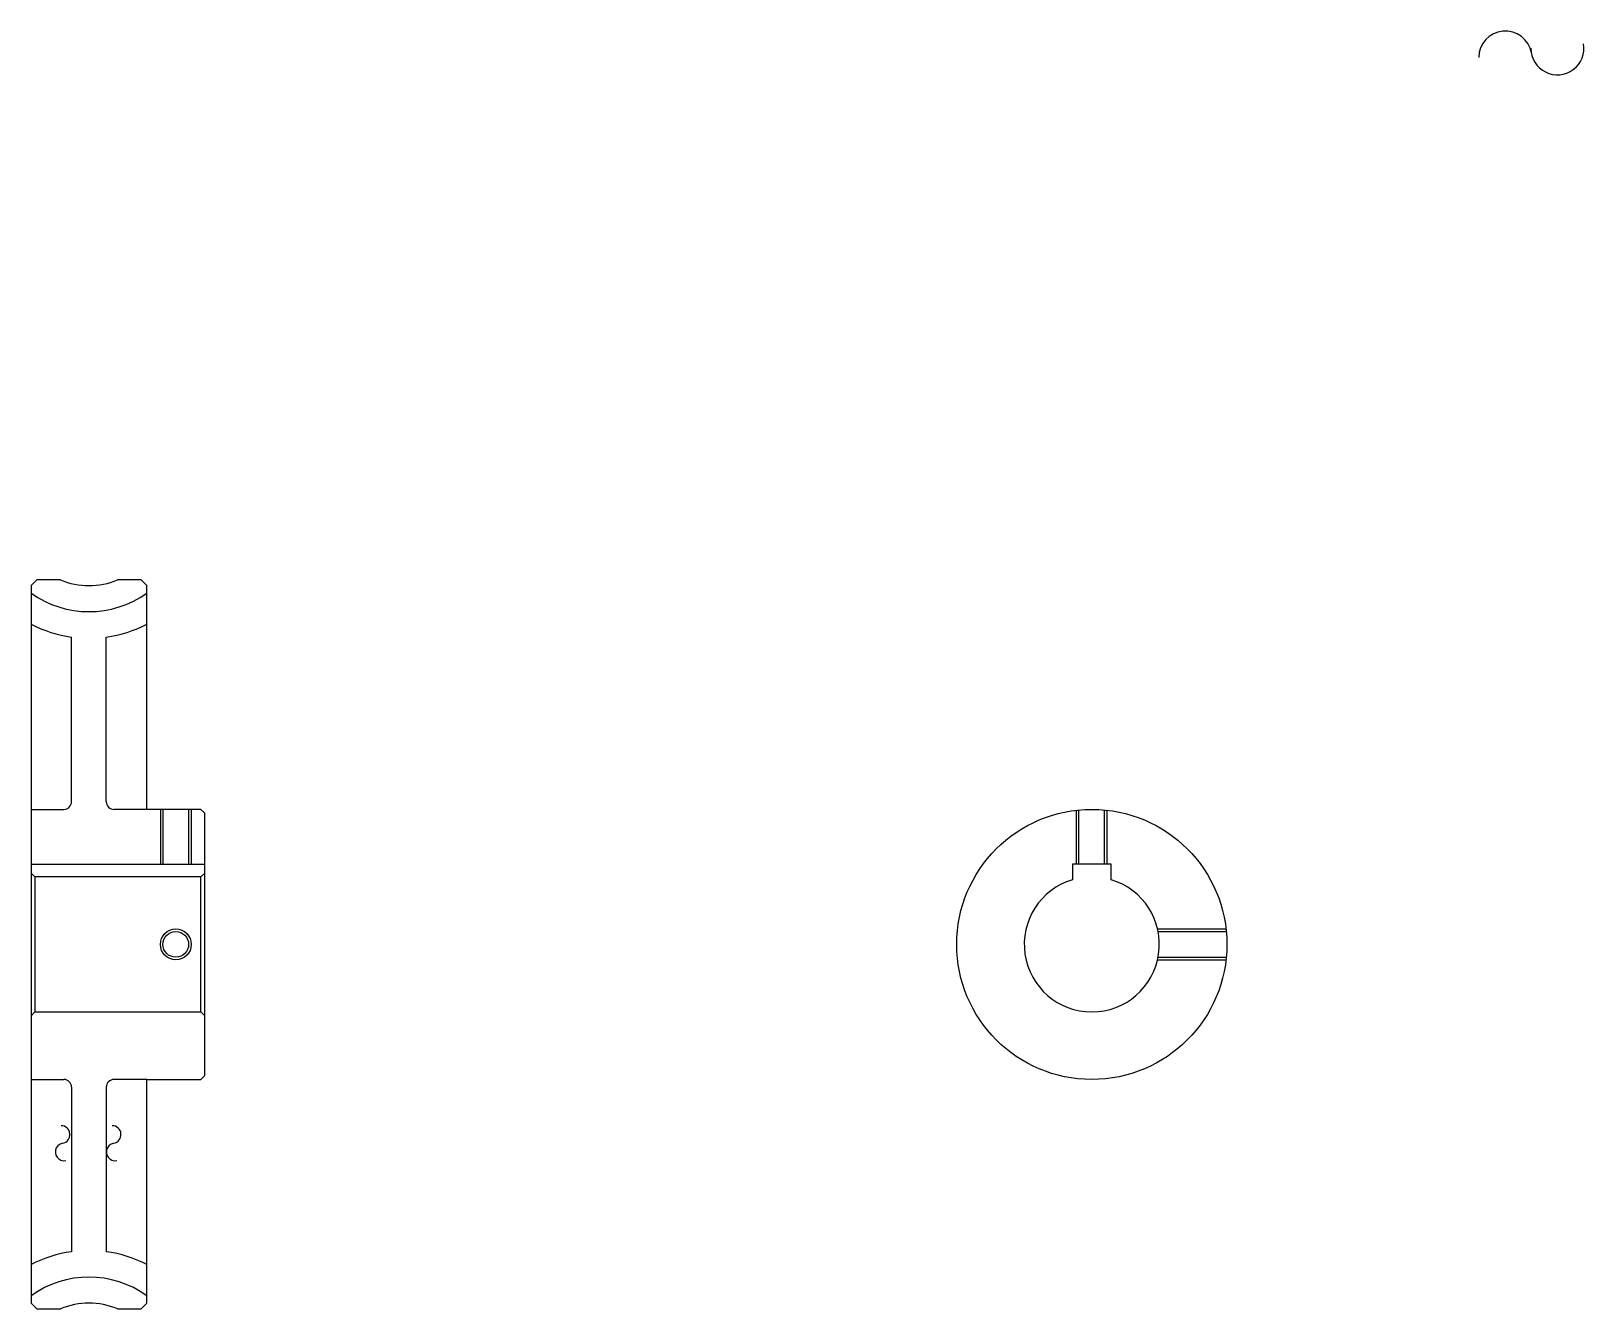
# Model space of a CAD drawing. Header units: metres. Extents: x 167 to 569, y 103 to 435.
import ezdxf

# ---------------------------------------------------------------- set-up
doc = ezdxf.new("R2010")
doc.units = ezdxf.units.M

msp = doc.modelspace()

# ---------------------------------------------------------------- linework, layer by layer
at = {"color": 4}
for p, q in [((177.132645, 234.780609), (177.132645, 277.4422)), ((186.132645, 234.780609), (186.132645, 277.4422)), ((196.632645, 232.780609), (188.132645, 232.780609)), ((166.632645, 218.580612), (211.632645, 218.580612)), ((211.632645, 216.280609), (210.632645, 215.280609)), ((166.632645, 179.280609), (167.632645, 180.280609)), ((211.632645, 179.280609), (210.632645, 180.280609)), ((196.632645, 162.780609), (188.132645, 162.780609)), ((177.132645, 160.780609), (177.132645, 118.119019)), ((186.132645, 160.780609), (186.132645, 118.119019))]:
    msp.add_line(p, q, dxfattribs=at)
for points in [[(174.233322, 292.280609), (168.132645, 292.280609), (166.632645, 290.780609), (166.632645, 179.280609)], [(189.031967, 103.280609), (195.132645, 103.280609), (196.632645, 104.780609), (196.632645, 162.780609), (210.632645, 162.780609), (211.632645, 163.780609), (211.632645, 231.780609), (210.632645, 232.780609), (196.632645, 232.780609), (196.632645, 290.780609), (195.132645, 292.280609), (189.031967, 292.280609)], [(166.632645, 232.780609), (175.132645, 232.780609)], [(200.132645, 232.780609), (200.132645, 218.580612)], [(200.807648, 232.780609), (200.807648, 218.580612)], [(207.457642, 232.780609), (207.457642, 218.580612)], [(208.132645, 232.780609), (208.132645, 218.580612)], [(437.428589, 218.580612), (437.428589, 232.551285)], [(438.103577, 218.580612), (438.103577, 232.622314)], [(444.753601, 218.580612), (444.753601, 232.622314)], [(445.428589, 218.580612), (445.428589, 232.551285)], [(446.428589, 214.551117), (446.428589, 218.580612), (436.428589, 218.580612), (436.428589, 214.551117)], [(166.632645, 216.280609), (167.632645, 215.280609), (167.632645, 180.280609), (210.632645, 180.280609), (210.632645, 215.280609), (167.632645, 215.280609)], [(458.465271, 201.780609), (476.199219, 201.780609)], [(458.609802, 201.105606), (476.270264, 201.105606)], [(458.465271, 193.780609), (476.199219, 193.780609)], [(458.609802, 194.455612), (476.270264, 194.455612)], [(166.632645, 179.280609), (166.632645, 104.780609), (168.132645, 103.280609), (174.233322, 103.280609)], [(166.632645, 162.780609), (175.132645, 162.780609)]]:
    msp.add_lwpolyline(points, dxfattribs=at)
for centre, radius in [((441.428589, 197.780609), 35), ((204.132645, 197.780609), 3.325)]:
    msp.add_circle(centre, radius, dxfattribs=at)
at = {"color": 7}
msp.add_circle((204.132645, 197.780609), 4, dxfattribs=at)
for centre, radius, start, end in [((548.538269, 427.664062), 6.864796, 10, 180), ((562.059265, 430.048187), 6.864796, 180, 10), ((174.423553, 148.49234), 2.288265, 280, 90), ((187.648041, 148.49234), 2.288265, 280, 90), ((175.218262, 143.985336), 2.288265, 90, 280), ((188.442749, 143.985336), 2.288265, 90, 280)]:
    msp.add_arc(centre, radius, start, end, dxfattribs=at)
at = {"color": 4}
for centre, radius, start, end in [((181.632645, 309.780609), 19, 247.08045793, 292.91954207), ((181.632645, 309.780609), 25.75, 234.37171164, 305.62828836), ((181.632645, 309.780609), 32.65, 242.65012355, 262.07796856), ((181.632645, 309.780609), 32.65, 277.92203144, 297.34987645), ((175.132645, 234.780609), 2, 270, 0), ((188.132645, 234.780609), 2, 180, 270), ((188.132645, 234.780609), 2, 180, 270), ((441.428589, 197.780609), 17.5, 106.60154993, 73.39845007), ((175.132645, 160.780609), 2, 0, 90), ((188.132645, 160.780609), 2, 90, 180), ((188.132645, 160.780609), 2, 90, 180), ((181.632645, 85.780609), 32.65, 97.92203144, 117.34987645), ((181.632645, 85.780609), 32.65, 62.65012355, 82.07796856), ((181.632645, 85.780609), 25.75, 54.37171164, 125.62828836), ((181.632645, 85.780609), 19, 67.08045793, 112.91954207)]:
    msp.add_arc(centre, radius, start, end, dxfattribs=at)

doc.saveas('drawing.dxf')
